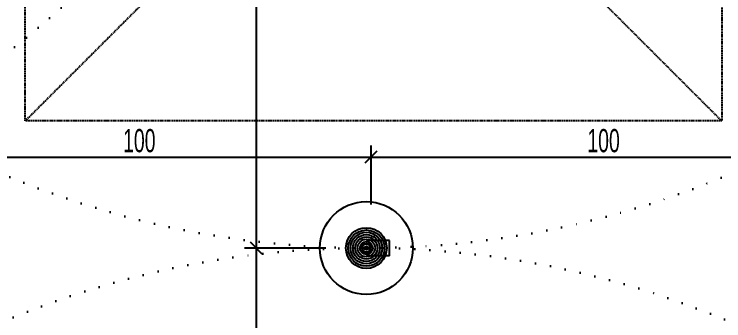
# Model space of a CAD drawing. Header units: millimetres. Extents: x 933584 to 974011, y 4545988 to 4553664.
# Drawn here: x 951186.2 to 951339, y 4552197.2 to 4552263.2 of the extents above; entities that cross this region are included whole.
import ezdxf

# ---------------------------------------------------------------- set-up
doc = ezdxf.new("R2010")
doc.units = ezdxf.units.MM
doc.header["$PDMODE"] = 35
doc.linetypes.add('568_AVN_KES_01$0$HIDDEN', pattern=[0.375, 0.25, -0.125])
doc.linetypes.add('DOT2', pattern=[3.175, 0, -3.175])
doc.layers.get('0').update_dxf_attribs({"color": 255})
doc.layers.get('Defpoints').update_dxf_attribs({"color": 8})
for name, color, linetype in [('0-DMS-50', 143, 'Continuous'), ('0-LNS-SPL', 13, '568_AVN_KES_01$0$HIDDEN'), ('_MSMEP_YT_SPRİNKLER-Details', 7, 'Continuous'), ('_MSMEP_YT_SPRİNKLER-Edge', 7, 'Continuous')]:
    doc.layers.add(name, color=color, linetype=linetype)
doc.layers.add('_MSMEP_YT_SPRİNKLER', color=1, linetype='Continuous', lineweight=30)
doc.styles.add('dim_romans_50', font='swissl.ttf', dxfattribs={"width": 0.6, "height": 5})
doc.dimstyles.new('ONK_dim 1_50', dxfattribs={"dimscale": 5, "dimtxt": 4, "dimasz": 0.5, "dimexe": 0.5, "dimexo": 0.5, "dimgap": 0.2, "dimtad": 1, "dimdec": 1, "dimrnd": 0.5, "dimzin": 9, "dimtxsty": 'dim_romans_50', "dimblk": 'OBLIQUE', "dimcen": 1, "dimclre": 256, "dimclrt": 256, "dimazin": 2, "dimtfac": 1, "dimtdec": 1, "dimtix": 1, "dimtmove": 2, "dimatfit": 3, "dimldrblk": 'OBLIQUE', "dimfxl": 3, "dimfxlon": 1, "dimarcsym": 0})

# ---------------------------------------------------------------- blocks, each defined once
blk = doc.blocks.new('*U1486')
at = {"layer": '_MSMEP_YT_SPRİNKLER-Details', "color": 1, "linetype": 'Continuous', "lineweight": -3}
for p, q in [((24500, 73133.6), (24491, 73133.6)), ((24491, 73133.6), (24497, 73133.6)), ((24500, 73133.6), (24491, 73133.6)), ((24491, 73133.6), (24497, 73133.6)), ((24497, 73133.6), (24497, 73133.6)), ((24497, 73133.6), (24503, 73133.6)), ((24497, 73133.6), (24497, 73133.6)), ((24497, 73133.6), (24503, 73133.6)), ((24509, 73133.6), (24500, 73133.6)), ((24509, 73133.6), (24500, 73133.6)), ((24503, 73133.6), (24503, 73133.6)), ((24503, 73133.6), (24509, 73133.6)), ((24503, 73133.6), (24503, 73133.6)), ((24503, 73133.6), (24509, 73133.6))]:
    blk.add_line(p, q, dxfattribs=at)
blk.add_circle((24500, 73133.6), 10, dxfattribs=at)
for major_axis in [(0, 100), (0, 43.9), (0, 38.9), (0, 33.9), (0, 28.9), (0, 23.9), (0, 18.9), (0, 13.9), (0, 8.95), (0, 3.95)]:
    blk.add_ellipse((24500, 73133.6), major_axis=major_axis, ratio=1, start_param=-1.570796, end_param=4.712389, dxfattribs=at)
blk = doc.blocks.new('*U1487')
at = {"layer": '_MSMEP_YT_SPRİNKLER-Details', "color": 7, "linetype": 'Continuous', "lineweight": -3}
blk.add_line((24500, 73133.6), (24500, 73133.6), dxfattribs=at)
blk = doc.blocks.new('*U1488')
at = {"layer": '_MSMEP_YT_SPRİNKLER-Edge', "color": 1, "linetype": 'Continuous', "lineweight": -3}
for p, q in [((24549.5, 73150.1), (24500, 73150.1)), ((24549.5, 73117.1), (24549.5, 73150.1)), ((24549.5, 73117.1), (24500, 73117.1))]:
    blk.add_line(p, q, dxfattribs=at)
blk = doc.blocks.new('_Oblique')
at = {"color": 0, "linetype": 'ByBlock', "lineweight": -2}
blk.add_line((-0.5, -0.5), (0.5, 0.5), dxfattribs=at)
blk = doc.blocks.new('*D1716')
at = {"layer": '0-DMS-50', "lineweight": -2}
for p, q in [((951163.21, 4552221.91), (951163.21, 4552234.96)), ((951263.04, 4552222.26), (951263.04, 4552234.96))]:
    blk.add_line(p, q, dxfattribs=at)
at = {"layer": '0-DMS-50', "color": 0, "lineweight": -2}
blk.add_line((951163.21, 4552232.46), (951263.04, 4552232.46), dxfattribs=at)
at = {"layer": 'Defpoints', "color": 0}
for p in [(951263.04, 4552232.46), (951263.04, 4552219.76), (951163.21, 4552219.41)]:
    blk.add_point(p, dxfattribs=at)
at = {"layer": '0-DMS-50', "color": 0, "linetype": 'ByBlock', "lineweight": -2, "xscale": 2.5, "yscale": 2.5, "zscale": 2.5, "rotation": 180}
blk.add_blockref('_Oblique', (951163.21, 4552232.46), dxfattribs=at)
at = {"layer": '0-DMS-50', "color": 0, "linetype": 'ByBlock', "lineweight": -2, "xscale": 2.5, "yscale": 2.5, "zscale": 2.5}
blk.add_blockref('_Oblique', (951263.04, 4552232.46), dxfattribs=at)
at = {"layer": '0-DMS-50', "insert": (951213.13, 4552235.96), "char_height": 5, "attachment_point": 5, "style": 'dim_romans_50'}
blk.add_mtext('100', dxfattribs=at)
blk = doc.blocks.new('*D1717')
at = {"layer": '0-DMS-50', "lineweight": -2}
for p, q in [((951263.04, 4552222.26), (951263.04, 4552234.96)), ((951363.21, 4552222.26), (951363.21, 4552234.96))]:
    blk.add_line(p, q, dxfattribs=at)
at = {"layer": '0-DMS-50', "color": 0, "lineweight": -2}
blk.add_line((951263.04, 4552232.46), (951363.21, 4552232.46), dxfattribs=at)
at = {"layer": 'Defpoints', "color": 0}
for p in [(951363.21, 4552232.46), (951263.04, 4552219.76), (951363.21, 4552219.76)]:
    blk.add_point(p, dxfattribs=at)
at = {"layer": '0-DMS-50', "color": 0, "linetype": 'ByBlock', "lineweight": -2, "xscale": 2.5, "yscale": 2.5, "zscale": 2.5, "rotation": 180}
blk.add_blockref('_Oblique', (951263.04, 4552232.46), dxfattribs=at)
at = {"layer": '0-DMS-50', "color": 0, "linetype": 'ByBlock', "lineweight": -2, "xscale": 2.5, "yscale": 2.5, "zscale": 2.5}
blk.add_blockref('_Oblique', (951363.21, 4552232.46), dxfattribs=at)
at = {"layer": '0-DMS-50', "insert": (951313.13, 4552235.96), "char_height": 5, "attachment_point": 5, "style": 'dim_romans_50'}
blk.add_mtext('100', dxfattribs=at)
blk = doc.blocks.new('*D1731')
at = {"layer": '0-DMS-50', "lineweight": -2}
for p, q in [((951253.3, 4552412.85), (951235.8, 4552412.85)), ((951253.3, 4552212.85), (951235.8, 4552212.85))]:
    blk.add_line(p, q, dxfattribs=at)
at = {"layer": '0-DMS-50', "color": 0, "lineweight": -2}
blk.add_line((951238.3, 4552412.85), (951238.3, 4552212.85), dxfattribs=at)
at = {"layer": 'Defpoints', "color": 0}
for p in [(951260.57, 4552412.85), (951238.3, 4552212.85), (951260.57, 4552212.85)]:
    blk.add_point(p, dxfattribs=at)
at = {"layer": '0-DMS-50', "color": 0, "linetype": 'ByBlock', "lineweight": -2, "xscale": 2.5, "yscale": 2.5, "zscale": 2.5}
for p, rotation in [((951238.3, 4552412.85), 90), ((951238.3, 4552212.85), 270)]:
    blk.add_blockref('_Oblique', p, dxfattribs=dict(at, rotation=rotation))
at = {"layer": '0-DMS-50', "insert": (951234.8, 4552312.85), "char_height": 5, "attachment_point": 5, "rotation": 90, "style": 'dim_romans_50'}
blk.add_mtext('200', dxfattribs=at)
blk = doc.blocks.new('*D1732')
at = {"layer": '0-DMS-50', "lineweight": -2}
for p, q in [((951253.3, 4552212.85), (951235.8, 4552212.85)), ((951253.3, 4552012.85), (951235.8, 4552012.85))]:
    blk.add_line(p, q, dxfattribs=at)
at = {"layer": '0-DMS-50', "color": 0, "lineweight": -2}
blk.add_line((951238.3, 4552212.85), (951238.3, 4552012.85), dxfattribs=at)
at = {"layer": 'Defpoints', "color": 0}
for p in [(951260.57, 4552212.85), (951238.3, 4552012.85), (951260.57, 4552012.85)]:
    blk.add_point(p, dxfattribs=at)
at = {"layer": '0-DMS-50', "color": 0, "linetype": 'ByBlock', "lineweight": -2, "xscale": 2.5, "yscale": 2.5, "zscale": 2.5}
for p, rotation in [((951238.3, 4552212.85), 90), ((951238.3, 4552012.85), 270)]:
    blk.add_blockref('_Oblique', p, dxfattribs=dict(at, rotation=rotation))
at = {"layer": '0-DMS-50', "insert": (951234.8, 4552112.85), "char_height": 5, "attachment_point": 5, "rotation": 90, "style": 'dim_romans_50'}
blk.add_mtext('200', dxfattribs=at)

msp = doc.modelspace()

# ---------------------------------------------------------------- linework, layer by layer
at = {"layer": '0-LNS-SPL'}
msp.add_lwpolyline([(951188.57, 4552390.24), (951338.57, 4552390.24), (951338.57, 4552240.24), (951188.57, 4552240.24)], close=True, dxfattribs=at)
for points in [[(951338.57, 4552390.24), (951188.57, 4552240.24)], [(951188.57, 4552390.24), (951338.57, 4552240.24)]]:
    msp.add_lwpolyline(points, dxfattribs=at)
at = {"layer": '_MSMEP_YT_SPRİNKLER', "linetype": 'DOT2'}
for centre in [(951062.04, 4552412.85), (951262.04, 4552412.85), (951262.04, 4552212.85), (951062.04, 4552012.85), (951262.04, 4552012.85)]:
    msp.add_circle(centre, 200, dxfattribs=at)

# ---------------------------------------------------------------- block references
at = {"layer": '_MSMEP_YT_SPRİNKLER', "xscale": 0.1, "yscale": 0.1, "zscale": 0.1}
for name in ['*U1486', '*U1488', '*U1487']:
    msp.add_blockref(name, (948812.04, 4544899.49), dxfattribs=at)

# ---------------------------------------------------------------- dimensions: what is measured, and where the dimension line sits
at = {"layer": '0-DMS-50'}
dim = msp.add_aligned_dim(p1=(951260.57, 4552412.85), p2=(951260.57, 4552212.85), distance=-22.27, dimstyle='ONK_dim 1_50', dxfattribs=at)
dim.commit()
dim.dimension.update_dxf_attribs({"geometry": '*D1731', "text_midpoint": (951234.8, 4552312.85)})
for base, p1, p2, angle, picture, middle in [((951263.04, 4552232.46), (951163.21, 4552219.41), (951263.04, 4552219.76), 180, '*D1716', (951213.13, 4552235.96)), ((951363.21, 4552232.46), (951263.04, 4552219.76), (951363.21, 4552219.76), 180, '*D1717', (951313.13, 4552235.96)), ((951238.3, 4552012.85), (951260.57, 4552212.85), (951260.57, 4552012.85), 90, '*D1732', (951234.8, 4552112.85))]:
    dim = msp.add_linear_dim(base=base, p1=p1, p2=p2, angle=angle, dimstyle='ONK_dim 1_50', dxfattribs=at)
    dim.commit()
    dim.dimension.update_dxf_attribs({"geometry": picture, "text_midpoint": middle})

doc.saveas('drawing.dxf')
